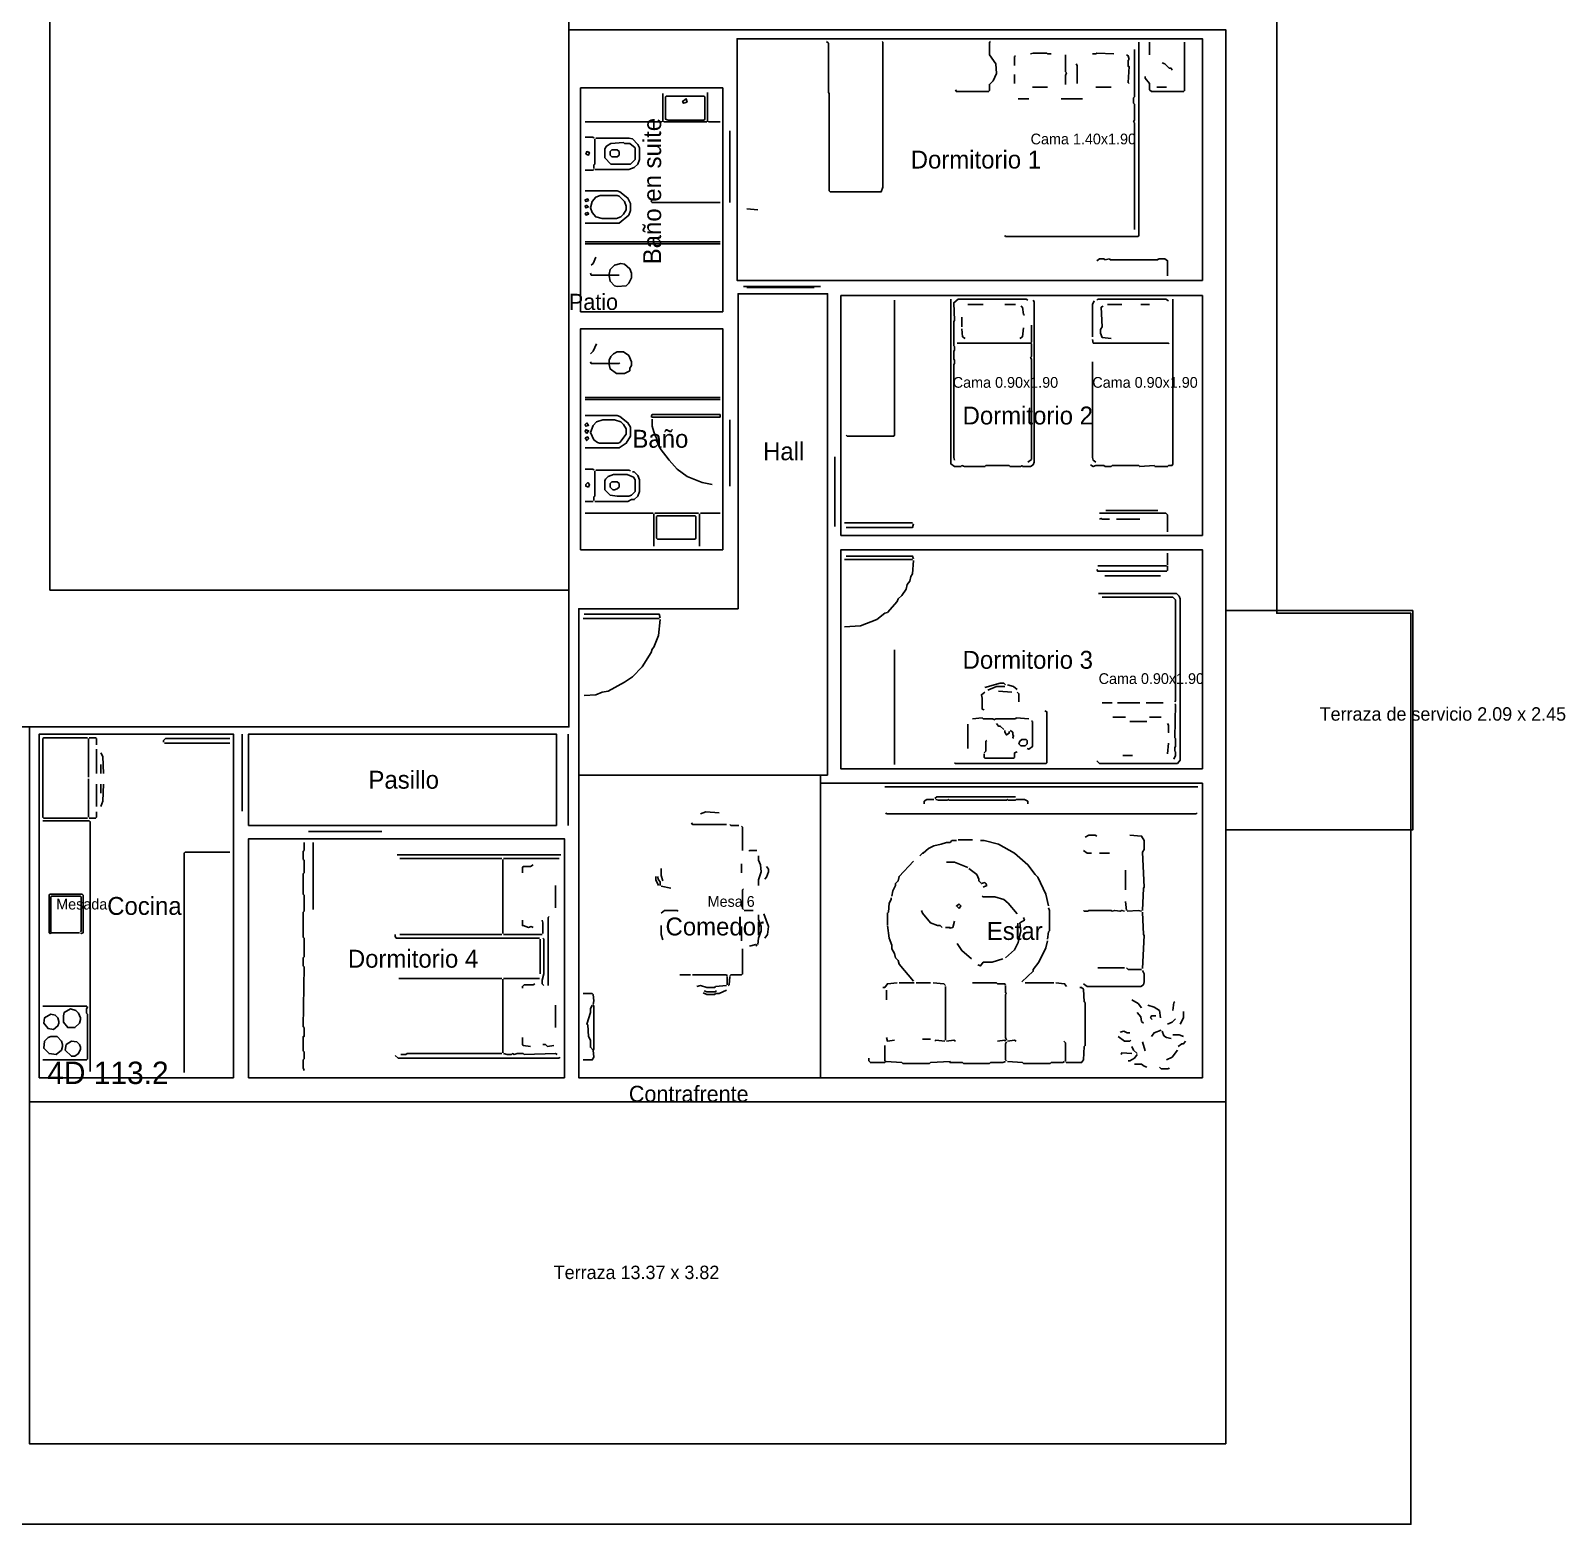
# Model space of a CAD drawing. Header units: metres. Extents: x 0 to 136, y 0 to 33.
# Drawn here: x 14.87 to 32.02, y 0 to 16.69 of the extents above; entities that cross this region are included whole.
import ezdxf

# ---------------------------------------------------------------- set-up
doc = ezdxf.new("R2010")
doc.units = ezdxf.units.M
for name, color, linetype in [('Trazo_Cotas', 9, 'Continuous'), ('Trazo_Entrada', 1, 'Continuous'), ('Trazo_Equipamiento', 8, 'Continuous'), ('Trazo_Estancias', 3, 'Continuous'), ('Trazo_Fachada', 30, 'Continuous'), ('Trazo_Pasillo', 9, 'Continuous'), ('Trazo_Patios', 3, 'Continuous'), ('Trazo_Puertas', 1, 'Continuous'), ('Trazo_Terreno', 7, 'Continuous'), ('Trazo_Unidad', 7, 'Continuous'), ('Trazo_Ventanas', 5, 'Continuous')]:
    doc.layers.add(name, color=color, linetype=linetype)

msp = doc.modelspace()

# ---------------------------------------------------------------- linework, layer by layer
at = {"layer": 'Trazo_Cotas'}
for points in [[(28.22, 10.21), (30.31, 10.21), (30.31, 7.76), (28.22, 7.76)], [(14.85, 4.72), (28.22, 4.72), (28.22, 0.9), (14.85, 0.9)]]:
    msp.add_lwpolyline(points, close=True, dxfattribs=at)
at = {"layer": 'Trazo_Entrada'}
msp.add_line((20.88, 10.17), (20.88, 9.27), dxfattribs=at)
at = {"layer": 'Trazo_Equipamiento', "color": 9}
for p, q in [((27.37, 16.56), (27.37, 16.42)), ((25.86, 16.2), (25.86, 16.1)), ((26.06, 16.06), (26.23, 16.06)), ((26.77, 16.06), (26.94, 16.06)), ((27.45, 16.06), (27.56, 16.06)), ((25.9, 15.93), (26.02, 15.93)), ((26.38, 15.93), (26.62, 15.93)), ((22.87, 14.7), (22.99, 14.69)), ((25.51, 13.63), (25.34, 13.63)), ((25.75, 13.63), (25.87, 13.63)), ((27.06, 13.63), (26.9, 13.63)), ((27.27, 13.63), (27.37, 13.63)), ((25.27, 13.49), (25.27, 13.38)), ((26.04, 13.2), (25.22, 13.2)), ((26.88, 11.33), (27.46, 11.33)), ((23.96, 11.19), (24.72, 11.19)), ((27.26, 11.23), (27, 11.23)), ((27.57, 10.72), (27.57, 10.85)), ((23.96, 10.78), (24.72, 10.78)), ((27.56, 10.71), (26.79, 10.71)), ((27.49, 10.6), (26.87, 10.6)), ((21.04, 10.12), (21.89, 10.12)), ((25.83, 9.3), (25.68, 9.31)), ((26.84, 9.18), (26.95, 9.18)), ((27.01, 9.18), (27.26, 9.18)), ((27.33, 9.18), (27.52, 9.18)), ((25.34, 8.67), (25.34, 8.94)), ((27.1, 9.02), (26.96, 9.02)), ((27.15, 8.97), (27.34, 8.97)), ((27.37, 9.02), (27.5, 9.02)), ((27.18, 8.59), (27.07, 8.59)), ((27.58, 8.73), (27.57, 8.61)), ((27.91, 8.24), (24.41, 8.24)), ((18.02, 7.62), (18.02, 6.87)), ((25.23, 7.65), (25.39, 7.65)), ((18.96, 7.48), (20.79, 7.48)), ((18.99, 7.44), (20.13, 7.44)), ((20.14, 6.6), (20.14, 7.43)), ((20.77, 7.44), (20.15, 7.44)), ((22.81, 7.38), (22.81, 7.28)), ((26.81, 7.5), (26.92, 7.5)), ((27.1, 7.09), (27.1, 7.31)), ((20.73, 6.89), (20.73, 7.14)), ((22.02, 7.11), (21.91, 7.13)), ((27.1, 6.96), (27.11, 6.86)), ((22.94, 6.86), (22.84, 6.86)), ((20.13, 6.59), (18.99, 6.59)), ((20.15, 6.59), (20.58, 6.59)), ((20.56, 6.54), (20.56, 6.15)), ((22.81, 6.52), (22.81, 6.68)), ((27.09, 6.22), (26.79, 6.22)), ((20.13, 6.1), (18.98, 6.1)), ((20.14, 6.09), (20.14, 5.27)), ((20.55, 6.1), (20.15, 6.1)), ((22.12, 6.14), (22.24, 6.14)), ((22.65, 6.12), (22.65, 6.03)), ((24.74, 6.05), (24.57, 6.05)), ((24.92, 6.05), (24.76, 6.05)), ((25.09, 6.01), (25.09, 5.41)), ((26.3, 6.05), (25.98, 6.05)), ((24.43, 5.97), (24.43, 5.86)), ((20.73, 5.8), (20.73, 5.55)), ((24.92, 5.42), (24.83, 5.42)), ((27.29, 5.39), (27.32, 5.29))]:
    msp.add_line(p, q, dxfattribs=at)
at = {"layer": 'Trazo_Equipamiento', "color": 8}
for p, q in [((21.93, 15.99), (21.93, 15.67)), ((22.43, 16), (22.43, 15.67)), ((21.92, 15.67), (21.06, 15.67)), ((21.94, 15.67), (22.42, 15.67)), ((22.57, 15.67), (22.44, 15.67)), ((21.06, 14.33), (22.57, 14.33)), ((21.06, 14.31), (22.57, 14.31)), ((21.44, 13.96), (21.34, 13.96)), ((22.57, 12.59), (21.06, 12.59)), ((21.06, 12.57), (22.57, 12.57)), ((21.15, 11.43), (21.06, 11.43)), ((21.06, 11.3), (21.82, 11.3)), ((21.83, 10.93), (21.83, 11.29)), ((22.33, 11.3), (21.84, 11.3)), ((22.34, 10.93), (22.34, 11.29)), ((22.57, 11.3), (22.35, 11.3)), ((15.51, 8.78), (15.51, 8.35)), ((15.6, 8.39), (15.6, 8.66)), ((17.09, 8.73), (16.36, 8.73)), ((15.65, 8.49), (15.65, 8.39)), ((15.51, 8.33), (15.51, 7.9)), ((15.6, 8.27), (15.6, 8.02)), ((15.65, 8.27), (15.65, 8.17)), ((15.41, 6.61), (15.1, 6.61))]:
    msp.add_line(p, q, dxfattribs=at)
at = {"layer": 'Trazo_Equipamiento', "color": 9}
for points in [[(24.38, 16.57), (24.39, 16.56), (24.39, 14.94), (24.37, 14.89), (23.8, 14.89), (23.79, 14.9), (23.79, 15.99), (23.78, 16), (23.78, 16.55), (23.76, 16.57)], [(25.2, 16.03), (25.21, 16.01), (25.57, 16.01), (25.58, 16.02), (25.58, 16.09), (25.62, 16.13), (25.66, 16.21), (25.65, 16.32), (25.58, 16.42), (25.58, 16.56), (25.59, 16.57)], [(27.25, 16.56), (27.25, 14.4), (27.24, 14.39), (25.76, 14.39), (25.75, 14.4)], [(27.2, 14.47), (27.2, 15.66), (27.19, 15.67), (27.2, 15.69), (27.2, 15.87), (27.19, 15.88), (27.19, 15.94), (27.2, 15.95), (27.2, 16.48)], [(27.76, 16.56), (27.76, 16.02), (27.75, 16.01), (27.39, 16.01), (27.37, 16.03), (27.37, 16.1), (27.32, 16.16), (27.32, 16.18)], [(25.87, 16.41), (25.86, 16.4), (25.86, 16.3)], [(26.04, 16.43), (26.07, 16.44), (26.22, 16.44), (26.23, 16.43), (26.27, 16.43)], [(26.43, 16.42), (26.43, 16.23), (26.44, 16.22), (26.43, 16.19), (26.43, 16.09)], [(26.56, 16.1), (26.56, 16.3), (26.55, 16.32)], [(26.73, 16.43), (26.77, 16.43), (26.78, 16.44), (26.97, 16.43)], [(27.11, 16.42), (27.13, 16.41), (27.14, 16.37), (27.13, 16.36), (27.13, 16.29), (27.14, 16.29), (27.13, 16.11), (27.14, 16.1)], [(27.62, 16.25), (27.61, 16.27), (27.59, 16.27), (27.54, 16.32), (27.51, 16.33)], [(27.57, 13.95), (27.57, 14.12), (27.54, 14.14), (27.47, 14.14), (27.46, 14.13), (26.93, 14.13), (26.92, 14.14), (26.87, 14.13), (26.86, 14.14), (26.81, 14.14), (26.78, 14.12)], [(24.52, 13.68), (24.52, 12.17), (24.51, 12.16), (23.99, 12.16), (23.98, 12.17)], [(25.15, 13.69), (25.15, 11.85), (25.19, 11.82), (25.26, 11.82), (25.27, 11.83), (25.3, 11.82), (25.53, 11.82), (25.54, 11.83), (25.8, 11.83), (25.81, 11.82), (25.93, 11.82), (25.94, 11.83), (25.95, 11.82), (26.04, 11.82), (26.07, 11.84), (26.08, 11.87), (26.08, 13.66), (26.07, 13.68)], [(25.19, 11.89), (25.18, 11.92), (25.18, 12.96), (25.19, 12.97), (25.19, 13.01), (25.18, 13.02), (25.18, 13.11), (25.19, 13.12), (25.19, 13.16), (25.18, 13.17), (25.18, 13.44), (25.19, 13.45), (25.18, 13.65), (25.23, 13.69), (25.99, 13.69), (26.01, 13.68)], [(25.97, 13.51), (25.96, 13.52), (25.95, 13.6), (25.93, 13.61)], [(26.71, 11.84), (26.74, 11.82), (26.77, 11.83), (26.86, 11.83), (26.87, 11.82), (26.94, 11.82), (26.95, 11.83), (27.25, 11.83), (27.26, 11.82), (27.42, 11.83), (27.43, 11.82), (27.57, 11.82), (27.58, 11.83), (27.62, 11.83), (27.63, 11.85), (27.63, 13.69)], [(26.75, 13.67), (26.73, 13.63), (26.73, 13.27)], [(27.58, 13.67), (27.55, 13.69), (26.79, 13.69), (26.78, 13.68)], [(26.85, 13.61), (26.83, 13.6), (26.84, 13.38), (26.82, 13.35), (26.82, 13.31), (26.84, 13.26), (26.94, 13.25)], [(26.04, 13.2), (26.05, 13.21), (26.05, 13.4)], [(25.31, 13.25), (25.28, 13.27), (25.27, 13.36)], [(25.92, 13.25), (25.95, 13.27), (25.96, 13.37)], [(27.59, 13.19), (27.58, 13.2), (26.74, 13.2), (26.73, 13.24)], [(26.04, 13.2), (26.05, 13.19), (26.05, 13.05), (26.04, 13.04), (26.05, 13.02), (26.05, 11.9), (26.01, 11.87)], [(26.73, 12.99), (26.73, 11.92), (26.74, 11.89), (26.77, 11.87)], [(23.98, 11.14), (24.72, 11.14), (24.73, 11.18)], [(27.57, 11.09), (27.57, 11.28), (27.55, 11.3), (26.81, 11.3)], [(26.92, 11.23), (26.84, 11.23), (26.83, 11.24), (26.81, 11.23)], [(23.98, 10.82), (24.72, 10.82), (24.73, 10.79)], [(24.73, 10.77), (24.72, 10.62), (24.7, 10.59), (24.69, 10.54), (24.66, 10.5), (24.65, 10.45), (24.6, 10.38), (24.56, 10.34), (24.55, 10.31), (24.44, 10.19), (24.41, 10.18), (24.32, 10.11), (24.14, 10.04), (23.96, 10.03)], [(27.57, 10.71), (27.57, 10.66), (27.56, 10.65), (26.79, 10.65), (26.78, 10.67)], [(26.78, 8.53), (26.81, 8.5), (27.68, 8.5), (27.71, 8.54), (27.71, 10.34), (27.7, 10.37), (27.67, 10.4), (26.8, 10.4)], [(27.65, 9.19), (27.66, 9.2), (27.66, 10.33), (27.63, 10.36), (26.84, 10.36)], [(21.05, 10.17), (21.89, 10.17), (21.9, 10.13)], [(21.05, 9.26), (21.18, 9.27), (21.25, 9.3), (21.32, 9.31), (21.5, 9.41), (21.59, 9.47), (21.7, 9.58), (21.8, 9.74), (21.81, 9.78), (21.83, 9.8), (21.88, 9.93), (21.9, 10.11)], [(24.52, 8.49), (24.52, 9.73), (24.52, 9.77)], [(25.52, 9.1), (25.5, 9.11), (25.5, 9.23), (25.49, 9.27), (25.53, 9.3)], [(25.53, 9.35), (25.7, 9.4), (25.74, 9.4), (25.76, 9.38)], [(25.56, 9.32), (25.66, 9.36), (25.75, 9.36)], [(25.89, 9.33), (25.85, 9.36), (25.78, 9.38)], [(25.91, 9.19), (25.91, 9.28), (25.89, 9.3)], [(25.19, 8.51), (25.2, 8.5), (26.21, 8.5), (26.22, 8.51), (26.22, 9.08), (26.2, 9.09)], [(27.64, 8.55), (27.66, 8.59), (27.66, 8.63), (27.65, 8.64), (27.65, 8.68), (27.66, 8.69), (27.66, 8.78), (27.65, 8.79), (27.66, 9.16), (27.65, 9.17)], [(25.39, 9), (25.5, 9.01), (25.51, 9), (25.62, 9), (25.63, 8.99)], [(25.63, 8.99), (25.65, 9), (25.87, 9), (25.88, 9.01), (26.02, 9)], [(25.74, 8.88), (25.7, 8.92), (25.68, 8.92), (25.66, 8.95)], [(26, 8.67), (26.02, 8.66), (26.06, 8.69), (26.06, 8.97), (26.05, 8.98)], [(27.57, 8.95), (27.58, 8.93), (27.58, 8.85), (27.59, 8.85)], [(25.55, 8.76), (25.54, 8.75), (25.54, 8.64), (25.52, 8.62)], [(25.8, 8.86), (25.8, 8.84), (25.77, 8.82), (25.75, 8.85), (25.75, 8.87)], [(25.85, 8.78), (25.84, 8.79), (25.85, 8.81), (25.84, 8.82), (25.84, 8.85), (25.81, 8.87)], [(25.89, 8.63), (25.86, 8.62), (25.86, 8.57), (25.85, 8.56), (25.53, 8.56), (25.52, 8.57), (25.52, 8.61)], [(24.96, 8.1), (24.88, 8.1), (24.85, 8.08), (24.85, 8.05)], [(24.97, 8.11), (24.99, 8.13), (25.87, 8.13)], [(24.98, 8.1), (25.01, 8.09), (25.11, 8.09), (25.12, 8.1), (25.13, 8.09), (25.77, 8.09), (25.78, 8.1), (25.79, 8.09), (25.87, 8.09), (25.88, 8.1), (25.97, 8.1), (26.01, 8.08), (26.01, 8.05)], [(22.56, 7.95), (22.41, 7.96), (22.35, 7.94)], [(27.9, 7.95), (27.89, 7.94), (24.43, 7.94), (24.42, 7.95)], [(22.25, 7.84), (22.26, 7.82), (22.64, 7.82)], [(22.68, 7.82), (22.69, 7.81), (22.78, 7.81)], [(22.81, 7.8), (22.82, 7.79), (22.82, 7.53)], [(17.92, 7.62), (17.92, 7.53), (17.91, 7.52), (17.91, 7.43), (17.92, 7.42), (17.92, 7.28), (17.91, 7.27), (17.91, 7.04), (17.92, 7.03), (17.92, 6.85), (17.91, 6.84), (17.91, 6.56), (17.92, 6.55), (17.92, 6.34), (17.91, 6.33), (17.91, 6.24), (17.92, 6.23), (17.91, 5.56), (17.92, 5.55), (17.92, 5.45), (17.91, 5.45), (17.91, 5.29), (17.92, 5.28), (17.92, 5.2), (17.91, 5.19), (17.91, 5.1), (17.92, 5.07)], [(24.8, 7.47), (24.83, 7.5), (24.84, 7.5), (24.9, 7.55), (24.96, 7.58), (25.04, 7.6), (25.1, 7.62), (25.14, 7.62), (25.16, 7.64), (25.21, 7.64)], [(25.48, 7.64), (25.52, 7.64), (25.68, 7.6), (25.86, 7.5), (26.01, 7.37), (26.09, 7.26)], [(26.65, 7.68), (26.69, 7.7), (26.76, 7.7), (26.78, 7.69)], [(27.29, 6.86), (27.3, 7.11), (27.31, 7.12), (27.29, 7.51), (27.31, 7.54), (27.31, 7.64), (27.28, 7.69), (27.15, 7.7)], [(22.98, 7.53), (22.9, 7.53), (22.89, 7.52)], [(23, 7.14), (23, 7.2), (23.03, 7.29), (23.02, 7.37), (23, 7.42), (23, 7.47)], [(24.49, 7.02), (24.5, 7.08), (24.53, 7.14), (24.53, 7.16), (24.56, 7.19), (24.57, 7.24), (24.73, 7.41)], [(25.34, 7.34), (25.19, 7.4), (25.1, 7.4)], [(26.63, 7.53), (26.67, 7.5), (26.72, 7.5)], [(20.48, 7.37), (20.45, 7.35), (20.37, 7.35), (20.36, 7.34), (20.36, 7.28)], [(21.85, 7.24), (21.85, 7.2), (21.88, 7.14)], [(21.87, 7.24), (21.88, 7.2), (21.9, 7.18), (21.9, 7.14)], [(21.91, 7.33), (21.91, 7.25), (21.93, 7.19)], [(23.07, 7.21), (23.09, 7.23), (23.11, 7.29), (23.11, 7.32), (23.09, 7.35)], [(25.51, 7.12), (25.55, 7.14), (25.54, 7.16), (25.53, 7.17), (25.49, 7.16), (25.46, 7.19), (25.46, 7.21), (25.44, 7.26), (25.35, 7.33)], [(26.09, 7.26), (26.12, 7.23), (26.21, 7.04), (26.24, 6.91)], [(22.83, 6.87), (22.82, 6.88), (22.82, 7.09), (22.83, 7.1)], [(24.44, 6.7), (24.44, 6.83), (24.45, 6.84), (24.46, 6.94), (24.48, 6.98), (24.48, 7)], [(25.5, 7.02), (25.51, 7.01), (25.64, 7.01), (25.74, 6.98), (25.79, 6.94), (25.89, 6.82)], [(26.23, 6.54), (26.24, 6.62), (26.25, 6.63), (26.25, 6.86), (26.24, 6.89)], [(20.48, 6.67), (20.46, 6.68), (20.43, 6.67), (20.37, 6.69), (20.36, 6.69), (20.36, 6.75)], [(20.59, 6.6), (20.59, 6.72), (20.58, 6.75)], [(20.65, 6.02), (20.65, 6.78), (20.66, 6.79)], [(22.1, 6.85), (22.09, 6.86), (21.95, 6.86), (21.91, 6.83)], [(21.91, 6.69), (21.91, 6.59), (21.93, 6.53)], [(23, 6.81), (23, 6.76), (23.03, 6.68), (23.03, 6.63), (23, 6.55), (22.99, 6.48)], [(23.06, 6.82), (23.11, 6.68), (23.1, 6.59), (23.07, 6.55)], [(24.52, 6.38), (24.49, 6.43), (24.49, 6.47), (24.46, 6.55), (24.44, 6.69)], [(25.05, 6.67), (25.03, 6.69), (25, 6.69), (24.92, 6.72), (24.83, 6.83), (24.82, 6.86)], [(25.09, 6.67), (25.14, 6.67), (25.14, 6.66), (25.17, 6.67), (25.19, 6.74)], [(25.96, 6.78), (25.97, 6.75), (25.92, 6.72), (25.93, 6.63), (25.9, 6.5), (25.86, 6.42), (25.76, 6.33)], [(26.63, 6.86), (26.64, 6.85), (26.68, 6.85), (26.69, 6.86), (26.94, 6.86), (26.95, 6.85), (26.98, 6.86), (27.04, 6.85), (27.06, 6.86), (27.09, 6.85)], [(27.28, 6.85), (27.24, 6.86), (27.12, 6.85)], [(27.29, 6.84), (27.3, 6.59), (27.31, 6.58), (27.29, 6.21)], [(18.94, 6.59), (18.94, 6.57), (18.95, 6.55), (20.55, 6.55)], [(20.6, 6.02), (20.58, 6.04), (20.58, 6.08), (20.6, 6.15), (20.6, 6.54), (20.59, 6.55)], [(26.23, 6.52), (26.21, 6.44), (26.13, 6.28), (26.07, 6.2), (26.07, 6.18), (25.94, 6.06)], [(22.68, 6.13), (22.69, 6.14), (22.81, 6.14), (22.82, 6.15), (22.82, 6.43)], [(22.98, 6.46), (22.97, 6.48), (22.9, 6.46)], [(24.52, 6.38), (24.53, 6.33), (24.56, 6.3), (24.57, 6.26), (24.73, 6.07)], [(25.22, 6.49), (25.27, 6.41), (25.38, 6.32)], [(25.73, 6.32), (25.61, 6.28), (25.51, 6.28), (25.48, 6.24), (25.45, 6.25)], [(27.29, 6.19), (27.31, 6.15), (27.31, 6.06), (27.3, 6.03), (27.27, 6.01), (26.67, 6.01), (26.63, 6.04)], [(27.11, 6.22), (27.13, 6.2), (27.28, 6.2)], [(20.36, 5.99), (20.36, 6.01), (20.38, 6.03), (20.48, 6.03), (20.5, 6.04)], [(22.65, 6.13), (22.64, 6.14), (22.26, 6.14)], [(22.64, 6.02), (22.52, 6.01), (22.51, 6), (22.42, 6), (22.35, 6.02), (22.31, 6.01)], [(22.66, 6.02), (22.67, 6.03), (22.68, 6.12)], [(24.55, 6.05), (24.44, 6.04), (24.41, 6), (24.39, 6)], [(24.95, 6.05), (25.07, 6.04), (25.09, 6.02)], [(25.39, 6.05), (25.66, 6.05), (25.67, 6.04), (25.75, 6.04), (25.76, 6.03)], [(25.77, 5.41), (25.76, 5.44), (25.76, 5.92), (25.77, 5.93), (25.76, 5.94), (25.76, 6.02)], [(26.32, 6.05), (26.42, 6.04), (26.44, 6.01)], [(21.15, 5.81), (21.16, 5.85), (21.15, 5.92), (21.14, 5.93), (21.04, 5.93)], [(22.64, 5.97), (22.56, 5.93), (22.52, 5.93), (22.51, 5.92), (22.42, 5.92), (22.38, 5.94)], [(22.39, 5.96), (22.42, 5.95), (22.51, 5.95), (22.53, 5.96)], [(26.59, 6), (26.61, 6), (26.63, 5.98), (26.64, 5.84), (26.65, 5.83), (26.65, 5.35), (26.64, 5.34), (26.63, 5.19), (26.61, 5.16), (26.44, 5.16), (26.43, 5.17)], [(27.28, 5.77), (27.24, 5.82), (27.17, 5.86)], [(27.63, 5.74), (27.64, 5.83), (27.65, 5.84)], [(21.14, 5.8), (21.12, 5.76), (21.12, 5.72), (21.08, 5.59), (21.09, 5.58), (21.1, 5.45), (21.12, 5.41), (21.12, 5.33), (21.15, 5.3)], [(21.15, 5.3), (21.16, 5.31), (21.16, 5.79), (21.15, 5.8)], [(27.3, 5.6), (27.28, 5.62), (27.27, 5.67), (27.23, 5.72)], [(27.35, 5.8), (27.42, 5.78), (27.48, 5.74), (27.49, 5.66)], [(27.44, 5.68), (27.39, 5.68), (27.38, 5.66), (27.4, 5.64)], [(27.71, 5.59), (27.75, 5.66), (27.75, 5.73)], [(27.15, 5.49), (27.12, 5.49), (27.08, 5.51), (27.04, 5.5)], [(27.5, 5.52), (27.42, 5.49), (27.39, 5.45)], [(27.61, 5.43), (27.56, 5.44), (27.53, 5.46), (27.51, 5.51)], [(27.66, 5.65), (27.62, 5.61), (27.57, 5.59)], [(20.36, 5.44), (20.36, 5.36), (20.37, 5.35), (20.45, 5.34)], [(20.59, 5.36), (20.62, 5.36), (20.64, 5.34), (20.71, 5.35)], [(24.42, 5.17), (24.41, 5.18), (24.41, 5.35)], [(24.52, 5.41), (24.44, 5.4), (24.43, 5.44)], [(24.97, 5.4), (24.98, 5.41), (25.08, 5.4)], [(25.2, 5.4), (25.18, 5.41), (25.1, 5.4)], [(25.76, 5.4), (25.75, 5.41), (25.67, 5.4)], [(25.77, 5.39), (25.76, 5.37), (25.76, 5.19), (25.77, 5.18)], [(25.88, 5.4), (25.86, 5.41), (25.78, 5.4)], [(26.43, 5.18), (26.43, 5.38), (26.41, 5.4)], [(27.16, 5.41), (27.15, 5.4), (27.09, 5.4), (27.02, 5.45)], [(27.23, 5.26), (27.19, 5.3), (27.17, 5.34)], [(27.63, 5.47), (27.7, 5.47), (27.75, 5.45)], [(27.77, 5.4), (27.75, 5.37), (27.73, 5.37), (27.69, 5.34)], [(20.78, 5.22), (20.77, 5.21), (18.97, 5.21), (18.94, 5.24)], [(20.13, 5.26), (19.07, 5.26), (19.06, 5.25), (19, 5.25)], [(20.15, 5.26), (20.19, 5.25), (20.24, 5.25), (20.25, 5.26), (20.27, 5.25), (20.3, 5.26), (20.37, 5.26), (20.38, 5.25), (20.73, 5.26), (20.75, 5.25)], [(21.15, 5.3), (21.16, 5.22), (21.14, 5.19), (21.04, 5.19)], [(24.23, 5.21), (24.23, 5.18), (24.25, 5.16), (24.41, 5.16), (24.42, 5.17)], [(25.76, 5.17), (25.73, 5.16), (25.59, 5.16), (25.58, 5.15), (25.29, 5.15), (25.28, 5.16), (25.14, 5.16), (25.14, 5.17), (24.92, 5.16), (24.91, 5.15), (24.61, 5.15), (24.6, 5.16), (24.42, 5.17)], [(26.42, 5.17), (26.4, 5.16), (26.27, 5.16), (26.26, 5.15), (25.96, 5.15), (25.95, 5.16), (25.78, 5.17)], [(27.05, 5.25), (27.06, 5.27), (27.17, 5.26)], [(27.13, 5.18), (27.15, 5.18), (27.2, 5.21), (27.23, 5.25)], [(27.68, 5.3), (27.62, 5.22), (27.56, 5.19)], [(27.34, 5.11), (27.31, 5.12), (27.28, 5.14), (27.2, 5.14)], [(27.59, 5.1), (27.58, 5.09), (27.5, 5.09), (27.48, 5.11)]]:
    msp.add_lwpolyline(points, dxfattribs=at)
at = {"layer": 'Trazo_Equipamiento', "color": 8}
for points in [[(21.99, 15.69), (21.96, 15.7), (21.96, 15.95), (21.97, 15.96), (22.39, 15.96), (22.4, 15.95), (22.4, 15.7), (22.39, 15.69)], [(22.2, 15.89), (22.19, 15.93), (22.15, 15.9), (22.16, 15.88)], [(21.62, 15.38), (21.56, 15.43), (21.5, 15.43), (21.49, 15.44), (21.35, 15.43), (21.3, 15.4), (21.28, 15.37), (21.28, 15.27), (21.35, 15.2), (21.57, 15.2), (21.62, 15.25)], [(21.07, 15.31), (21.08, 15.34), (21.11, 15.33), (21.1, 15.3)], [(21.36, 15.28), (21.34, 15.3), (21.34, 15.34), (21.36, 15.36), (21.42, 15.36), (21.44, 15.34), (21.44, 15.3), (21.42, 15.28)], [(21.1, 14.79), (21.09, 14.81), (21.06, 14.8), (21.07, 14.78)], [(21.52, 14.73), (21.5, 14.78), (21.44, 14.84), (21.42, 14.85), (21.23, 14.85), (21.18, 14.83), (21.14, 14.78), (21.12, 14.71), (21.14, 14.66), (21.18, 14.61), (21.25, 14.59), (21.41, 14.59), (21.46, 14.61), (21.49, 14.64), (21.52, 14.69)], [(21.08, 14.74), (21.06, 14.73), (21.07, 14.71), (21.1, 14.72)], [(21.06, 14.65), (21.09, 14.66), (21.1, 14.64), (21.07, 14.63)], [(21.33, 13.95), (21.34, 13.89), (21.39, 13.84), (21.42, 13.83), (21.52, 13.84), (21.55, 13.87), (21.58, 13.93), (21.58, 13.98), (21.56, 14.03), (21.5, 14.08), (21.46, 14.09), (21.39, 14.07), (21.34, 14.02), (21.33, 13.97)], [(21.33, 12.96), (21.34, 12.91), (21.41, 12.86), (21.5, 12.86), (21.56, 12.89), (21.56, 12.92), (21.58, 12.95), (21.58, 12.99), (21.55, 13.06), (21.49, 13.1), (21.42, 13.1), (21.38, 13.08), (21.35, 13.05), (21.33, 13.01)], [(22.57, 12.37), (21.81, 12.37), (21.8, 12.38), (21.81, 12.4), (22.57, 12.4)], [(21.08, 12.31), (21.06, 12.29), (21.07, 12.27), (21.1, 12.28)], [(21.08, 12.19), (21.06, 12.21), (21.07, 12.23), (21.1, 12.22)], [(21.22, 12.08), (21.43, 12.08), (21.45, 12.09), (21.52, 12.18), (21.52, 12.24), (21.49, 12.29), (21.46, 12.32), (21.39, 12.34), (21.26, 12.34), (21.19, 12.32), (21.15, 12.28), (21.12, 12.2), (21.16, 12.12), (21.2, 12.09)], [(21.06, 12.14), (21.09, 12.15), (21.1, 12.13), (21.08, 12.11)], [(21.42, 11.49), (21.34, 11.5), (21.28, 11.56), (21.28, 11.66), (21.29, 11.68), (21.32, 11.71), (21.38, 11.73), (21.53, 11.73), (21.6, 11.7), (21.62, 11.67), (21.62, 11.54), (21.58, 11.5), (21.55, 11.49)], [(21.1, 11.59), (21.11, 11.62), (21.09, 11.64), (21.07, 11.62), (21.07, 11.6)], [(21.39, 11.56), (21.37, 11.56), (21.34, 11.59), (21.34, 11.63), (21.36, 11.65), (21.42, 11.65), (21.44, 11.63), (21.44, 11.59), (21.42, 11.57)], [(21.86, 11.26), (21.87, 11.27), (22.29, 11.27), (22.3, 11.26), (22.3, 11.02), (22.29, 11.01), (21.87, 11.01), (21.86, 11.02)], [(15.18, 5.6), (15.17, 5.57), (15.12, 5.53), (15.06, 5.54), (15.01, 5.6), (15.02, 5.66), (15.09, 5.7), (15.14, 5.69), (15.17, 5.66), (15.18, 5.62)], [(15.42, 5.64), (15.41, 5.6), (15.36, 5.55), (15.28, 5.55), (15.23, 5.61), (15.23, 5.68), (15.24, 5.72), (15.31, 5.76), (15.37, 5.74), (15.4, 5.71), (15.42, 5.66)], [(15.22, 5.34), (15.21, 5.3), (15.15, 5.25), (15.07, 5.26), (15.01, 5.32), (15.02, 5.4), (15.06, 5.44), (15.09, 5.45), (15.16, 5.45), (15.21, 5.4), (15.22, 5.36)], [(15.42, 5.31), (15.4, 5.26), (15.36, 5.23), (15.32, 5.23), (15.25, 5.3), (15.26, 5.36), (15.32, 5.4), (15.38, 5.39), (15.41, 5.36), (15.42, 5.33)]]:
    msp.add_lwpolyline(points, close=True, dxfattribs=at)
for points in [[(21.16, 15.49), (21.15, 15.5), (21.06, 15.5)], [(21.17, 15.48), (21.17, 15.2), (21.16, 15.19), (21.16, 15.15)], [(21.17, 15.14), (21.55, 15.14), (21.61, 15.16), (21.65, 15.2), (21.67, 15.25), (21.67, 15.38), (21.65, 15.42), (21.59, 15.48), (21.55, 15.49), (21.18, 15.49)], [(21.06, 15.13), (21.15, 15.13), (21.16, 15.14)], [(21.06, 14.54), (21.44, 14.54), (21.55, 14.63), (21.57, 14.68), (21.57, 14.76), (21.54, 14.82), (21.45, 14.89), (21.42, 14.9), (21.06, 14.9)], [(22.57, 14.77), (21.81, 14.77), (21.8, 14.78), (21.81, 14.81)], [(21.13, 14.07), (21.15, 14.09), (21.18, 14.16)], [(21.32, 13.96), (21.13, 13.96), (21.12, 13.98)], [(21.12, 13.08), (21.15, 13.11), (21.19, 13.19)], [(21.32, 12.97), (21.13, 12.97), (21.12, 12.99)], [(21.34, 12.97), (21.44, 12.97), (21.45, 12.98)], [(21.06, 12.03), (21.44, 12.03), (21.52, 12.08), (21.57, 12.16), (21.57, 12.26), (21.54, 12.31), (21.45, 12.38), (21.42, 12.39), (21.06, 12.39)], [(21.81, 12.35), (21.81, 12.27), (21.84, 12.17), (21.86, 12.14), (21.86, 12.11), (21.9, 12.02), (22, 11.89), (22.09, 11.79), (22.2, 11.71), (22.37, 11.64), (22.48, 11.62)], [(21.16, 11.78), (21.15, 11.79), (21.06, 11.79)], [(21.16, 11.44), (21.16, 11.48), (21.17, 11.49), (21.17, 11.77)], [(21.17, 11.43), (21.54, 11.43), (21.58, 11.45), (21.61, 11.45), (21.65, 11.49), (21.67, 11.54), (21.67, 11.67), (21.65, 11.72), (21.61, 11.76), (21.59, 11.76)], [(21.57, 11.77), (21.55, 11.78), (21.18, 11.78)], [(15.5, 7.89), (15.01, 7.89), (15, 7.9), (15, 8.78), (15.01, 8.79), (15.5, 8.79)], [(15.52, 8.79), (15.59, 8.79), (15.6, 8.78), (15.6, 8.71)], [(17.09, 8.78), (16.37, 8.78), (16.35, 8.76), (16.35, 8.74)], [(15.68, 8.39), (15.67, 8.58), (15.65, 8.62)], [(15.68, 8.27), (15.67, 8.08), (15.65, 8.02)], [(15.52, 7.89), (15.59, 7.89), (15.6, 7.9), (15.6, 7.96)], [(15, 7.86), (15.52, 7.86), (15.53, 7.85), (15.53, 5.06)], [(16.58, 5.05), (16.58, 7.5), (16.59, 7.51), (17.09, 7.51)], [(15.42, 6.61), (15.43, 6.6), (15.45, 6.61), (15.45, 7.03), (15.44, 7.04), (15.08, 7.04), (15.07, 7.03), (15.07, 6.61), (15.08, 6.6), (15.1, 6.61)], [(15.42, 6.62), (15.43, 6.63), (15.43, 7.01), (15.42, 7.02), (15.1, 7.02), (15.09, 7.01), (15.09, 6.62), (15.1, 6.61)], [(15, 5.79), (15.49, 5.79), (15.5, 5.78), (15.49, 5.76), (15.49, 5.71), (15.5, 5.7), (15.5, 5.2), (15.49, 5.19), (15, 5.19)]]:
    msp.add_lwpolyline(points, dxfattribs=at)
at = {"layer": 'Trazo_Equipamiento', "color": 9}
for points in [[(25.98, 8.7), (25.93, 8.7), (25.91, 8.72), (25.92, 8.75), (25.94, 8.77), (25.99, 8.77), (26, 8.76), (26, 8.72)], [(25.24, 6.88), (25.21, 6.91), (25.24, 6.93), (25.26, 6.91)]]:
    msp.add_lwpolyline(points, close=True, dxfattribs=at)
at = {"layer": 'Trazo_Estancias', "color": 5}
for points in [[(27.96, 13.9), (27.96, 16.6), (22.76, 16.6), (22.76, 13.9)], [(27.96, 11.05), (27.96, 13.73), (23.92, 13.73), (23.92, 11.05)], [(27.96, 8.44), (27.96, 10.89), (23.92, 10.89), (23.92, 8.44)], [(20.83, 4.99), (20.83, 7.66), (17.3, 7.66), (17.3, 4.99)]]:
    msp.add_lwpolyline(points, close=True, dxfattribs=at)
at = {"layer": 'Trazo_Estancias', "color": 4}
for points in [[(22.6, 13.55), (22.6, 16.05), (21.01, 16.05), (21.01, 13.55)], [(22.6, 10.89), (22.6, 13.36), (21.01, 13.36), (21.01, 10.89)]]:
    msp.add_lwpolyline(points, close=True, dxfattribs=at)
at = {"layer": 'Trazo_Estancias', "color": 8}
for points in [[(23.77, 8.37), (23.77, 13.75), (22.77, 13.75), (22.77, 10.23), (20.99, 10.23), (20.99, 8.37)], [(20.74, 7.81), (20.74, 8.83), (17.3, 8.83), (17.3, 7.81)]]:
    msp.add_lwpolyline(points, close=True, dxfattribs=at)
at = {"layer": 'Trazo_Estancias', "color": 30}
msp.add_lwpolyline([(17.13, 4.99), (17.13, 8.83), (14.96, 8.83), (14.96, 4.99)], close=True, dxfattribs=at)
at = {"layer": 'Trazo_Estancias', "color": 40}
msp.add_lwpolyline([(23.69, 4.99), (23.69, 8.37), (20.99, 8.37), (20.99, 4.99)], close=True, dxfattribs=at)
at = {"layer": 'Trazo_Estancias', "color": 2}
msp.add_lwpolyline([(27.96, 4.99), (27.96, 8.28), (23.69, 8.28), (23.69, 4.99)], close=True, dxfattribs=at)
at = {"layer": 'Trazo_Fachada'}
for p, q in [((20.88, 10.46), (20.88, 16.68)), ((28.22, 16.68), (28.22, 4.72)), ((28.22, 4.72), (14.88, 4.72))]:
    msp.add_line(p, q, dxfattribs=at)
at = {"layer": 'Trazo_Pasillo'}
msp.add_lwpolyline([(8.82, 23.87), (20.88, 23.87), (20.88, 22.35), (15.08, 22.35), (15.08, 19.41), (20.88, 19.41), (20.88, 18.11), (15.08, 18.11), (15.08, 10.44), (20.88, 10.44), (20.88, 8.91), (8.82, 8.91), (8.82, 10.44), (13.7, 10.44), (13.7, 22.35), (8.82, 22.35)], close=True, dxfattribs=at)
at = {"layer": 'Trazo_Patios'}
msp.add_lwpolyline([(15.08, 18.11), (20.88, 18.11), (20.88, 10.44), (15.08, 10.44)], close=True, dxfattribs=at)
at = {"layer": 'Trazo_Puertas'}
for p, q in [((22.68, 15.57), (22.68, 14.77)), ((22.83, 13.83), (23.69, 13.83)), ((22.87, 13.82), (23.62, 13.82)), ((22.68, 12.34), (22.68, 11.6)), ((23.85, 11.93), (23.85, 11.15)), ((17.23, 8.83), (17.23, 7.97)), ((20.87, 8.83), (20.87, 7.81)), ((17.97, 7.74), (18.79, 7.74))]:
    msp.add_line(p, q, dxfattribs=at)
at = {"layer": 'Trazo_Terreno'}
msp.add_lwpolyline([(0, 32.74), (29.67, 32.74), (29.67, 23.37), (28.79, 23.37), (28.79, 10.18), (30.29, 10.18), (30.29, 0), (0, 0), (0, 10.19), (0.88, 10.19), (0.88, 23.37), (0, 23.37)], close=True, dxfattribs=at)
at = {"layer": 'Trazo_Unidad'}
msp.add_lwpolyline([(20.88, 16.7), (28.22, 16.7), (28.22, 4.72), (14.85, 4.72), (14.85, 8.91), (20.88, 8.91)], close=True, dxfattribs=at)
at = {"layer": 'Trazo_Ventanas'}
for p, q in [((28.22, 16.31), (28.22, 13.72)), ((20.88, 13.72), (20.88, 14.2)), ((28.22, 13.39), (28.22, 10.89)), ((20.88, 12.71), (20.88, 13.19)), ((28.22, 10.54), (28.22, 8.27)), ((28.22, 7.21), (28.22, 5.04)), ((16.6, 4.72), (15.72, 4.72)), ((20.65, 4.72), (18.05, 4.72)), ((27.95, 4.72), (20.9, 4.72))]:
    msp.add_line(p, q, dxfattribs=at)

# ---------------------------------------------------------------- texts
at = {"layer": 'Trazo_Cotas'}
for s, p in [('Terraza de servicio 2.09 x 2.45', (29.27, 8.98)), ('Terraza 13.37 x 3.82', (20.71, 2.74))]:
    msp.add_text(s, height=0.15, dxfattribs=at).set_placement(p)
at = {"layer": 'Trazo_Equipamiento', "color": 8}
for s, p in [('Cama 1.40x1.90', (26.04, 15.42)), ('Cama 0.90x1.90', (25.17, 12.7)), ('Cama 0.90x1.90', (26.73, 12.7)), ('Cama 0.90x1.90', (26.8, 9.39)), ('Mesada', (15.15, 6.87)), ('Mesa 6', (22.43, 6.9))]:
    msp.add_text(s, height=0.12, dxfattribs=at).set_placement(p)
at = {"layer": 'Trazo_Estancias', "color": 4}
msp.add_text('Baño en suite', height=0.2, rotation=90, dxfattribs=at).set_placement((21.91, 14.08))
at = {"layer": 'Trazo_Estancias', "color": 5}
for s, p in [('Dormitorio 1', (24.7, 15.15)), ('Dormitorio 2', (25.28, 12.29)), ('Dormitorio 3', (25.28, 9.56)), ('Dormitorio 4', (18.41, 6.22))]:
    msp.add_text(s, height=0.2, dxfattribs=at).set_placement(p)
at = {"layer": 'Trazo_Estancias', "color": 4}
msp.add_text('Baño', height=0.2, dxfattribs=at).set_placement((21.59, 12.03))
at = {"layer": 'Trazo_Estancias', "color": 8}
for s, p in [('Hall', (23.05, 11.89)), ('Pasillo', (18.64, 8.22))]:
    msp.add_text(s, height=0.2, dxfattribs=at).set_placement(p)
at = {"layer": 'Trazo_Estancias', "color": 30}
msp.add_text('Cocina', height=0.2, dxfattribs=at).set_placement((15.72, 6.81))
at = {"layer": 'Trazo_Estancias', "color": 40}
msp.add_text('Comedor', height=0.2, dxfattribs=at).set_placement((21.96, 6.58))
at = {"layer": 'Trazo_Estancias', "color": 2}
msp.add_text('Estar', height=0.2, dxfattribs=at).set_placement((25.55, 6.53))
at = {"layer": 'Trazo_Fachada'}
for s, p in [('Patio', (20.88, 13.57)), ('Contrafrente', (21.55, 4.72))]:
    msp.add_text(s, height=0.18, dxfattribs=at).set_placement(p)
at = {"layer": 'Trazo_Unidad'}
msp.add_text('4D 113.2', height=0.25, dxfattribs=at).set_placement((15.05, 4.92))

doc.saveas('drawing.dxf')
